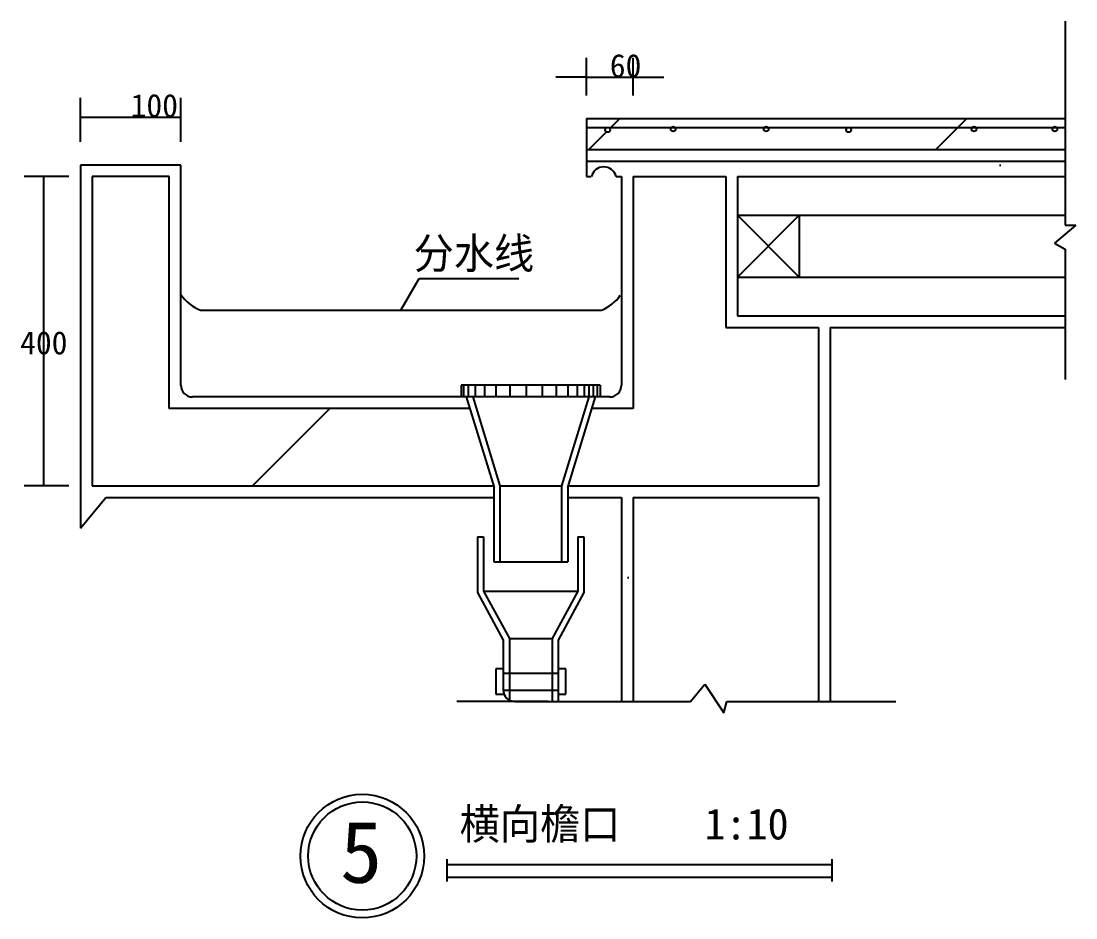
# Model space of a CAD drawing. Header units: metres. Extents: x 343608 to 349087, y 40929 to 44541.
# Drawn here: x 343608 to 344973, y 41612 to 42772 of the extents above; entities that cross this region are included whole.
import ezdxf

# ---------------------------------------------------------------- set-up
doc = ezdxf.new("R2010")
doc.units = ezdxf.units.M
doc.layers.add('加粗', color=6, linetype='Continuous')
doc.layers.add('填补', color=7, linetype='Continuous')

msp = doc.modelspace()

# ---------------------------------------------------------------- hatches: boundary and pattern name
at = {"layer": '填补'}
h = msp.add_hatch(dxfattribs=at)
h.set_pattern_fill('AN33C', scale=100)
h.set_pattern_definition([(45, (0, 0), (-224.5064, 224.5064), [])])
h.paths.add_polyline_path([(344959.28, 42634.9), (344959.28, 42646.31), (344340.15, 42646.31), (344340.15, 42634.9), (344449.76, 42634.9, -0.45), (344454.44, 42634.9), (344570.1, 42634.9, -0.45), (344574.78, 42634.9), (344839.03, 42634.9, -0.45), (344843.71, 42634.9), (344943.68, 42634.9, -0.45), (344948.36, 42634.9)])
h.paths.add_polyline_path([(344959.28, 42606.31), (344959.28, 42634.9), (344948.36, 42634.9, -0.18), (344949.15, 42632.81, -1), (344942.88, 42632.81, -0.18), (344943.68, 42634.9), (344843.71, 42634.9, -0.18), (344844.51, 42632.81, -1), (344838.24, 42632.81, -0.18), (344839.03, 42634.9), (344679.18, 42634.9, -0.41), (344682.31, 42631.76, -1), (344676.04, 42631.76, -0.41), (344679.18, 42634.9), (344574.78, 42634.9, -0.18), (344575.58, 42632.81, -1), (344569.3, 42632.81, -0.18), (344570.1, 42634.9), (344454.44, 42634.9, -0.18), (344455.23, 42632.81, -1), (344448.96, 42632.81, -0.18), (344449.76, 42634.9), (344367.34, 42634.9, -0.41), (344370.47, 42631.76, -1), (344364.2, 42631.76, -0.41), (344367.34, 42634.9), (344340.15, 42634.9), (344340.15, 42606.31)])
h = msp.add_hatch(dxfattribs=at)
h.set_pattern_fill('AR-SAND', scale=10)
h.paths.add_polyline_path([(344188.96, 42271.31), (344184.37, 42286.31), (343830.15, 42286.31, -0.41), (343815.15, 42301.31), (343815.15, 42586.31), (343685.15, 42586.31), (343685.15, 42171.31), (343685.15, 42116.67), (343718.22, 42156.31), (344219.94, 42156.31), (344219.94, 42170.12), (344219.57, 42171.31), (343700.15, 42171.31), (343700.15, 42571.31), (343800.15, 42571.31), (343800.15, 42271.31)])
h = msp.add_hatch(dxfattribs=at)
h.set_pattern_fill('AR-SAND', scale=10)
h.paths.add_polyline_path([(344400.15, 42271.31), (344400.15, 42571.31), (344520.15, 42571.31), (344520.15, 42376.31), (344640.15, 42376.31), (344640.15, 42171.31), (344316.05, 42171.31), (344315.68, 42170.12), (344315.68, 42156.31), (344385.15, 42156.31), (344385.15, 41892.35), (344400.15, 41892.35), (344400.15, 42156.31), (344640.15, 42156.31), (344640.15, 41892.35), (344655.15, 41892.35), (344655.15, 42376.31), (344959.28, 42376.31), (344959.28, 42391.31), (344535.15, 42391.31), (344535.15, 42441.31), (344535.15, 42521.31), (344535.15, 42571.31), (344959.28, 42571.31), (344959.28, 42591.31), (344340.15, 42591.31), (344340.15, 42571.31), (344346.23, 42571.31, -0.79), (344378.31, 42571.31), (344385.15, 42571.31), (344385.15, 42301.31, -0.41), (344370.15, 42286.31), (344351.25, 42286.31), (344346.66, 42271.31)])
h = msp.add_hatch(dxfattribs=at)
h.set_pattern_fill('AN31C', scale=200)
h.set_pattern_definition([(45, (0, 0), (-449.0128, 449.0128), [])])
h.paths.add_polyline_path([(344219.57, 42171.31), (344188.96, 42271.31), (343800.15, 42271.31), (343800.15, 42571.31), (343700.15, 42571.31), (343700.15, 42171.31)])
h.paths.add_polyline_path([(344640.15, 42171.31), (344640.15, 42376.31), (344520.15, 42376.31), (344520.15, 42571.31), (344400.15, 42571.31), (344400.15, 42271.31), (344346.66, 42271.31), (344316.05, 42171.31)])
h.paths.add_polyline_path([(344535.15, 42571.31), (344535.15, 42521.31), (344959.28, 42521.31), (344959.28, 42571.31)])
h.paths.add_polyline_path([(344959.28, 42391.31), (344959.28, 42441.31), (344535.15, 42441.31), (344535.15, 42391.31)])
h = msp.add_hatch(dxfattribs=at)
h.set_pattern_fill('ANSI32', scale=200)
h.paths.add_polyline_path([(344192.74, 42286.31), (344184.37, 42286.31), (344219.57, 42171.31), (344219.94, 42171.31), (344219.94, 42072.76), (344227.94, 42072.76), (344227.94, 42171.31)])
h.paths.add_polyline_path([(344351.25, 42286.31), (344342.88, 42286.31), (344307.68, 42171.31), (344307.68, 42072.76), (344315.68, 42072.76), (344315.68, 42171.31), (344316.05, 42171.31)])
h.paths.add_polyline_path([(344206.9, 42105.2), (344198.9, 42105.2), (344198.9, 42033.18), (344232.18, 41971.59), (344232.18, 41929.12), (344240.18, 41929.12), (344240.18, 41973.61), (344206.9, 42035.2)])
h.paths.add_polyline_path([(344303.44, 41971.59), (344336.72, 42033.18), (344336.72, 42105.2), (344328.72, 42105.2), (344328.72, 42035.2), (344295.44, 41973.61), (344295.44, 41929.12), (344303.44, 41929.12)])
h = msp.add_hatch(dxfattribs=at)
h.set_pattern_fill('ANSI31', scale=300)
h.paths.add_polyline_path([(344493.26, 41914.69), (344517.87, 41877.8), (344521.69, 41892.35), (344640.15, 41892.35), (344640.15, 42156.31), (344400.15, 42156.31), (344400.15, 41892.35), (344474.63, 41892.35)])

# ---------------------------------------------------------------- linework, layer by layer
for p, q in [((344959.28, 42772.5), (344959.28, 42508.42)), ((344340.15, 42676.31), (344340.15, 42724.89)), ((344400.15, 42676.31), (344400.15, 42724.89)), ((344340.15, 42699.89), (344300.15, 42699.89)), ((344340.15, 42699.89), (344400.15, 42699.89)), ((344400.15, 42699.89), (344440.15, 42699.89)), ((343685.15, 42616.31), (343685.15, 42673.23)), ((343815.15, 42616.31), (343815.15, 42673.23)), ((343685.15, 42648.23), (343815.15, 42648.23)), ((344340.15, 42646.31), (344340.15, 42571.31)), ((344340.15, 42646.31), (344959.28, 42646.31)), ((344340.15, 42606.31), (344959.28, 42606.31)), ((343685.15, 42586.31), (343685.15, 42171.31)), ((343815.15, 42586.31), (343685.15, 42586.31)), ((343815.15, 42301.31), (343815.15, 42586.31)), ((344340.15, 42591.31), (344959.28, 42591.31)), ((343670.15, 42571.31), (343612.15, 42571.31)), ((343637.15, 42571.31), (343637.15, 42171.31)), ((344340.15, 42571.31), (344346.23, 42571.31)), ((344378.31, 42571.31), (344385.15, 42571.31)), ((344385.15, 42571.31), (344385.15, 42301.31)), ((344400.15, 42571.31), (344520.15, 42571.31)), ((344535.15, 42441.31), (344615.15, 42521.31)), ((344535.15, 42521.31), (344615.15, 42441.31)), ((344535.15, 42521.31), (344535.15, 42441.31)), ((344615.15, 42521.31), (344615.15, 42441.31)), ((344973.24, 42508.42), (344945.68, 42485.23)), ((344959.28, 42508.42), (344973.24, 42508.42)), ((344945.68, 42485.23), (344959.28, 42477.47)), ((344959.28, 42477.47), (344959.28, 42308.96)), ((344099.85, 42398.35), (344123.29, 42439.45)), ((344123.29, 42439.45), (344252.23, 42439.45)), ((343840.51, 42398.35), (344359.19, 42398.35)), ((344655.15, 42376.31), (344655.15, 41892.35)), ((344655.15, 42376.31), (344959.28, 42376.31)), ((344177.81, 42301.31), (344177.81, 42286.31)), ((344357.81, 42301.31), (344177.81, 42301.31)), ((344180.81, 42301.31), (344180.81, 42286.31)), ((344186.81, 42301.31), (344186.81, 42286.31)), ((344195.81, 42301.31), (344195.81, 42286.31)), ((344207.81, 42301.31), (344207.81, 42286.31)), ((344222.81, 42301.31), (344222.81, 42286.31)), ((344240.81, 42301.31), (344240.81, 42286.31)), ((344261.81, 42301.31), (344261.81, 42286.31)), ((344282.81, 42301.31), (344282.81, 42286.31)), ((344300.81, 42301.31), (344300.81, 42286.31)), ((344315.81, 42301.31), (344315.81, 42286.31)), ((344327.81, 42301.31), (344327.81, 42286.31)), ((344336.81, 42301.31), (344336.81, 42286.31)), ((344342.81, 42301.31), (344342.81, 42286.31)), ((344348.81, 42301.31), (344348.81, 42286.31)), ((344353.81, 42301.31), (344353.81, 42286.31)), ((344357.81, 42301.31), (344357.81, 42286.31)), ((344370.15, 42286.31), (343830.15, 42286.31)), ((344192.74, 42286.31), (344227.94, 42171.31)), ((344342.88, 42286.31), (344307.68, 42171.31)), ((343670.15, 42171.31), (343612.15, 42171.31)), ((343685.15, 42171.31), (343685.15, 42116.67)), ((344219.94, 42171.31), (344219.94, 42072.76)), ((344227.94, 42171.31), (344307.68, 42171.31)), ((344227.94, 42171.31), (344227.94, 42072.76)), ((344307.68, 42171.31), (344307.68, 42072.76)), ((344315.68, 42171.31), (344315.68, 42072.76)), ((343685.15, 42116.67), (343718.22, 42156.31)), ((343718.22, 42156.31), (344219.94, 42156.31)), ((344315.68, 42156.31), (344385.15, 42156.31)), ((344385.15, 42156.31), (344385.15, 41892.35)), ((344198.9, 42105.2), (344206.9, 42105.2)), ((344328.72, 42105.2), (344336.72, 42105.2)), ((344219.94, 42072.76), (344315.68, 42072.76)), ((344206.9, 42035.2), (344328.72, 42035.2)), ((344240.18, 41973.61), (344295.44, 41973.61)), ((344232.18, 41934.41), (344222.62, 41934.41)), ((344222.62, 41934.41), (344222.62, 41901.63)), ((344232.18, 41929.12), (344303.44, 41929.12)), ((344313.08, 41934.41), (344303.44, 41934.41)), ((344313.08, 41901.63), (344313.08, 41934.41)), ((344222.62, 41901.63), (344232.18, 41901.63)), ((344232.18, 41906.93), (344303.44, 41906.93)), ((344303.44, 41901.63), (344313.08, 41901.63)), ((344474.63, 41892.35), (344493.26, 41914.69)), ((344493.26, 41914.69), (344517.87, 41877.8)), ((344290.28, 41892.35), (344172.24, 41892.35)), ((344517.87, 41877.8), (344521.69, 41892.35)), ((344159.65, 41659.38), (344159.65, 41688.12)), ((344657.81, 41659.38), (344657.81, 41688.12)), ((344159.65, 41681.29), (344657.81, 41681.29)), ((344159.65, 41664.95), (344657.81, 41664.95))]:
    msp.add_line(p, q)
msp.add_lwpolyline([(344198.9, 42105.2), (344198.9, 42033.18), (344232.18, 41971.59), (344232.18, 41907.35, 0.41), (344247.18, 41892.35), (344474.63, 41892.35)], format="xyb")
for points in [[(344206.9, 42105.2), (344206.9, 42035.2), (344240.18, 41973.61), (344240.18, 41892.35)], [(344328.72, 42105.2), (344328.72, 42035.2), (344295.44, 41973.61), (344295.44, 41892.35)], [(344336.72, 42105.2), (344336.72, 42033.18), (344303.44, 41971.59), (344303.44, 41892.35)], [(344521.69, 41892.35), (344740.29, 41892.35)]]:
    msp.add_lwpolyline(points)
for centre, radius in [((344367.34, 42631.76), 3.14), ((344452.1, 42632.81), 3.14), ((344572.44, 42632.81), 3.14), ((344679.18, 42631.76), 3.14), ((344841.37, 42632.81), 3.14), ((344946.02, 42632.81), 3.14), ((344049.88, 41692.31), 80), ((344049.88, 41692.31), 70)]:
    msp.add_circle(centre, radius)
for centre, radius, start, end in [((344362.27, 42567.39), 16.51, 13.73, 166.27), ((343861.72, 42450.47), 56.26, 214.14, 247.86), ((344337.98, 42450.47), 56.26, 292.14, 324.42), ((343830.15, 42301.31), 15, 180, 270), ((344370.15, 42301.31), 15, 270, 0)]:
    msp.add_arc(centre, radius, start, end)
at = {"layer": '加粗'}
for p, q in [((344340.13, 42634.9), (344958.57, 42634.9)), ((343700.15, 42571.31), (343700.15, 42171.31)), ((343800.15, 42571.31), (343700.15, 42571.31)), ((343800.15, 42271.31), (343800.15, 42571.31)), ((344400.15, 42571.31), (344520.15, 42571.31)), ((344400.15, 42571.31), (344400.15, 42271.31)), ((344520.15, 42571.31), (344520.15, 42376.31)), ((344535.15, 42571.31), (344959.28, 42571.31)), ((344535.15, 42571.31), (344535.15, 42521.31)), ((344535.15, 42521.31), (344959.28, 42521.31)), ((344535.15, 42441.31), (344535.15, 42391.31)), ((344535.15, 42441.31), (344959.28, 42441.31)), ((344535.15, 42391.31), (344959.28, 42391.31)), ((344520.15, 42376.31), (344640.15, 42376.31)), ((344640.15, 42376.31), (344640.15, 42171.31)), ((344184.37, 42286.31), (344220.29, 42168.97)), ((344351.25, 42286.31), (344315.33, 42168.97)), ((344188.96, 42271.31), (343800.15, 42271.31)), ((344400.15, 42271.31), (344346.66, 42271.31)), ((343700.15, 42171.31), (344219.94, 42171.31)), ((344315.68, 42171.31), (344640.15, 42171.31)), ((344400.15, 42156.31), (344400.15, 41892.35)), ((344400.15, 42156.31), (344640.15, 42156.31)), ((344640.15, 42156.31), (344640.15, 41892.35))]:
    msp.add_line(p, q, dxfattribs=at)

# ---------------------------------------------------------------- texts
for s, height, p in [('分水线', 40, (344116.28, 42452.11)), ('横向檐口    1:10', 40, (344175.8, 41713.8)), ('5', 80, (344021.27, 41657.68))]:
    msp.add_text(s, height=height).set_placement(p)
at = {"char_height": 30, "attachment_point": 1}
for s, insert in [('\\A1;60', (344370.15, 42729.89)), ('\\A1;100', (343750.15, 42678.23)), ('\\A1;400', (343607.15, 42371.31))]:
    msp.add_mtext(s, dxfattribs=dict(at, insert=insert))

doc.saveas('drawing.dxf')
